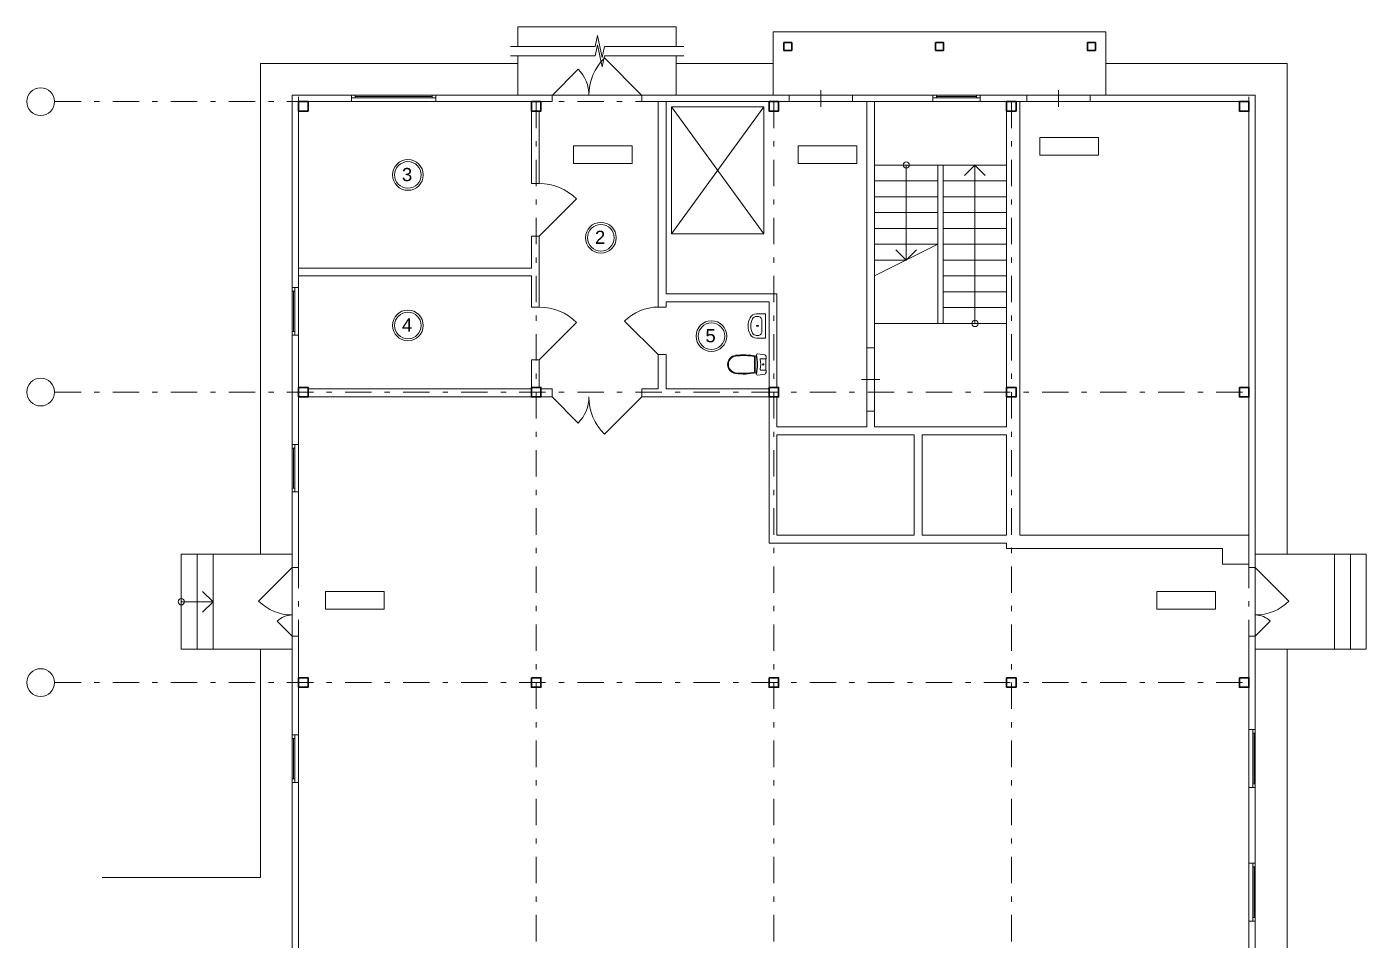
# Model space of a CAD drawing. Header units: metres. Extents: x 0 to 28.5, y 0.5 to 40.3.
# Drawn here: x 2.88 to 28.25, y 23.02 to 40.32 of the extents above; entities that cross this region are included whole.
import ezdxf
from ezdxf.enums import TextEntityAlignment as Align

# ---------------------------------------------------------------- set-up
doc = ezdxf.new("R2010")
doc.units = ezdxf.units.M
doc.header["$MEASUREMENT"] = 0
doc.linetypes.add('( Dashdot )', pattern=[1.001, 0.5, -0.25, 0.001, -0.25])
doc.styles.add('Style-Arial', font='arial.ttf')

# ---------------------------------------------------------------- blocks, each defined once
blk = doc.blocks.new('*U9')
at = {"color": 7, "linetype": 'Continuous', "lineweight": 13, "flags": 128}
for points in [[(0.025, 0.45), (0.025, 0.38), (-0.025, 0.38), (-0.025, 0.45), (0.025, 0.45)], [(0.025, -0.38), (0.025, -0.45), (-0.025, -0.45), (-0.025, -0.38), (0.025, -0.38)]]:
    blk.add_lwpolyline(points, close=True, dxfattribs=at)
at = {"color": 7, "linetype": 'Continuous', "lineweight": 0, "flags": 128}
blk.add_lwpolyline([(0, -0.38), (0, 0.38), (-0.025, 0.38), (-0.025, -0.38), (0, -0.38)], close=True, dxfattribs=at)
blk = doc.blocks.new('*U1144')
at = {"color": 7, "linetype": 'Continuous', "lineweight": 13}
for p, q in [((0.318, 0.65), (-0.318, 0.014)), ((0.318, -0.65), (0.035, -0.367))]:
    blk.add_line(p, q, dxfattribs=at)
at = {"color": 7, "linetype": 'Continuous', "lineweight": 0}
for centre, radius, start, end in [((0.318, 0.65), 0.9, 225, 270), ((0.318, -0.65), 0.4, 90, 135)]:
    blk.add_arc(centre, radius, start, end, dxfattribs=at)
blk = doc.blocks.new('*U1145')
at = {"color": 7, "linetype": 'Continuous', "lineweight": 13}
for p, q in [((-0.85, 0.354), (-0.355, -0.141)), ((0.85, 0.354), (0.143, -0.354))]:
    blk.add_line(p, q, dxfattribs=at)
at = {"color": 7, "linetype": 'Continuous', "lineweight": 0}
for centre, radius, start, end in [((-0.85, 0.354), 0.7, 315, 0), ((0.85, 0.354), 1, 180, 225)]:
    blk.add_arc(centre, radius, start, end, dxfattribs=at)
blk = doc.blocks.new('SINK10')
at = {"color": 252, "linetype": 'Continuous', "lineweight": 13}
for p, q in [((-23, 0), (-23, -16.8)), ((23, 0), (-23, 0)), ((23, 0), (23, -16.8)), ((-17.9, -12.3), (-18, -13.4)), ((-18, -13.4), (-18, -16.8)), ((-17.5, -11.2), (-17.9, -12.3)), ((-16.8, -10.1), (-17.5, -11.2)), ((-15.9, -9.2), (-16.8, -10.1)), ((-14.8, -8.3), (-15.9, -9.2)), ((-13.6, -7.7), (-14.8, -8.3)), ((-12.2, -7.2), (-13.6, -7.7)), ((-10.7, -6.9), (-12.2, -7.2)), ((-9.1, -6.8), (-10.7, -6.9)), ((-9.1, -6.8), (-9.1, -6.8)), ((9.1, -6.8), (-9.1, -6.8)), ((9.1, -6.8), (9.1, -6.8)), ((10.7, -6.9), (9.1, -6.8)), ((12.2, -7.2), (10.7, -6.9)), ((13.6, -7.7), (12.2, -7.2)), ((14.8, -8.3), (13.6, -7.7)), ((15.9, -9.2), (14.8, -8.3)), ((16.8, -10.1), (15.9, -9.2)), ((17.5, -11.2), (16.8, -10.1)), ((17.9, -12.3), (17.5, -11.2)), ((18, -13.4), (17.9, -12.3)), ((18, -13.4), (18, -16.8))]:
    blk.add_line(p, q, dxfattribs=at)
for centre, radius, start, end in [((-9.1, -16.8), 13.9, 180, 241.5254), ((-9.1, -16.8), 8.89, 180, 241.5254), ((0, 0), 28, 241.5254, 298.4746), ((0, -15.2), 1.75, 0, 360), ((9.1, -16.8), 8.89, 298.4746, 360), ((9.1, -16.8), 13.9, 298.4746, 360), ((0, 0), 33, 241.5254, 298.4746)]:
    blk.add_arc(centre, radius, start, end, dxfattribs=at)
blk = doc.blocks.new('ун2')
at = {"color": 252, "linetype": 'Continuous', "lineweight": 13}
for p, q in [((-0.131, -0.114), (-0.131, 0.006)), ((0.131, -0.114), (0.131, 0.006)), ((-0.25, -0.194), (-0.229, -0.012)), ((0, -0.266), (-0.184, -0.266)), ((0, -0.235), (-0.168, -0.235)), ((0, -0.235), (0.168, -0.235)), ((0, -0.266), (0.184, -0.266)), ((0.25, -0.194), (0.229, -0.012))]:
    blk.add_line(p, q, dxfattribs=at)
at = {"color": 252, "linetype": 'Continuous', "lineweight": 13, "extrusion": (0, 0, -1)}
blk.add_circle((0, -0.058), 0.0157, dxfattribs=at)
at = {"color": 252, "linetype": 'Continuous', "lineweight": 13}
for centre, radius, start, end in [((-0.225, 0.014), 0.0259, 262.0147, 1.5137), ((0, 1.373), 1.373, 261.6431, 278.3569), ((0.225, 0.014), 0.0258, 178.1572, 278.1058), ((-0.226, -0.192), 0.0242, 185.3126, 270.5398), ((0, -1.267), 1.076, 77.8721, 102.1279), ((1.292, -0.524), 1.518, 168.8327, 186.9654), ((-0.169, -0.152), 0.0829, 229.7034, 270.7895), ((1.29, -0.524), 1.497, 170.087, 187.0749), ((-0.115, -0.115), 0.0166, 175.2998, 270.088), ((0, -0.594), 0.477, 76.0614, 103.9386), ((0.115, -0.115), 0.0166, 269.912, 4.7002), ((0.169, -0.152), 0.0829, 269.2105, 310.2966), ((-1.29, -0.524), 1.497, 352.9251, 9.913), ((-1.292, -0.524), 1.518, 353.0346, 11.1673), ((0.226, -0.192), 0.0242, 269.4602, 354.6874), ((0, -0.679), 0.217, 187.7539, 269.9084), ((0, -0.679), 0.198, 188.5249, 269.9084), ((0, -0.679), 0.198, 270.0916, 351.4751), ((0, -0.679), 0.217, 270.0916, 352.2461)]:
    blk.add_arc(centre, radius, start, end, dxfattribs=at)
blk = doc.blocks.new('*U12')
at = {"color": 7, "linetype": 'Continuous', "lineweight": 13}
for radius in [0.291, 0.252]:
    blk.add_circle((0, 0), radius, dxfattribs=at)
at = {"color": 7, "linetype": 'Continuous', "lineweight": 13, "style": 'Style-Arial'}
blk.add_text('2', height=0.25, dxfattribs=at).set_placement((-0.113, 0.133), align=Align.TOP_LEFT)
blk = doc.blocks.new('*U13')
at = {"color": 7, "linetype": 'Continuous', "lineweight": 13}
for radius in [0.291, 0.252]:
    blk.add_circle((0, 0), radius, dxfattribs=at)
at = {"color": 7, "linetype": 'Continuous', "lineweight": 13, "style": 'Style-Arial'}
blk.add_text('3', height=0.25, dxfattribs=at).set_placement((-0.113, 0.133), align=Align.TOP_LEFT)
blk = doc.blocks.new('*U14')
at = {"color": 7, "linetype": 'Continuous', "lineweight": 13}
for radius in [0.291, 0.252]:
    blk.add_circle((0, 0), radius, dxfattribs=at)
at = {"color": 7, "linetype": 'Continuous', "lineweight": 13, "style": 'Style-Arial'}
blk.add_text('4', height=0.25, dxfattribs=at).set_placement((-0.113, 0.133), align=Align.TOP_LEFT)
blk = doc.blocks.new('*U15')
at = {"color": 7, "linetype": 'Continuous', "lineweight": 13}
for radius in [0.291, 0.252]:
    blk.add_circle((0, 0), radius, dxfattribs=at)
at = {"color": 7, "linetype": 'Continuous', "lineweight": 13, "style": 'Style-Arial'}
blk.add_text('5', height=0.25, dxfattribs=at).set_placement((-0.113, 0.133), align=Align.TOP_LEFT)

msp = doc.modelspace()

# ---------------------------------------------------------------- linework, layer by layer
at = {"color": 7, "linetype": 'Continuous', "lineweight": 13}
for p, q in [((12.178, 40.315), (15.178, 40.315)), ((12.178, 39.943), (12.178, 40.315)), ((15.178, 39.943), (15.178, 40.315)), ((12.178, 39.018), (12.178, 39.765)), ((15.178, 39.018), (15.178, 39.765)), ((7.908, 39.018), (9.028, 39.018)), ((7.908, 39.018), (7.908, 35.378)), ((8.028, 38.898), (9.028, 38.898)), ((8.028, 38.898), (8.028, 35.378)), ((9.028, 39.018), (9.028, 38.898)), ((10.628, 39.018), (10.628, 38.898)), ((10.628, 39.018), (12.828, 39.018)), ((10.628, 38.898), (12.828, 38.898)), ((12.828, 38.898), (12.828, 39.018)), ((14.528, 39.018), (17.318, 39.018)), ((14.528, 38.898), (14.528, 39.018)), ((14.528, 38.898), (17.318, 38.898)), ((14.838, 35.008), (14.838, 38.898)), ((14.988, 35.258), (14.988, 38.898)), ((17.318, 38.898), (17.318, 39.018)), ((18.518, 38.898), (18.518, 39.018)), ((18.518, 39.018), (20.038, 39.018)), ((18.518, 38.898), (20.038, 38.898)), ((18.788, 34.238), (18.788, 38.898)), ((18.938, 34.238), (18.938, 38.898)), ((20.038, 38.898), (20.038, 39.018)), ((20.938, 38.898), (20.938, 39.018)), ((20.938, 39.018), (21.818, 39.018)), ((20.938, 38.898), (21.818, 38.898)), ((21.688, 38.898), (21.688, 30.688)), ((21.818, 38.898), (21.818, 39.018)), ((23.018, 38.898), (23.018, 39.018)), ((23.018, 39.018), (26.148, 39.018)), ((23.018, 38.898), (26.028, 38.898)), ((26.028, 30.078), (26.028, 38.898)), ((26.148, 30.078), (26.148, 39.018)), ((12.438, 37.348), (12.438, 38.718)), ((12.588, 37.348), (12.588, 38.718)), ((21.438, 33.488), (21.438, 38.718)), ((18.938, 37.698), (21.438, 37.698)), ((20.138, 34.698), (20.138, 37.698)), ((20.238, 34.698), (20.238, 37.698)), ((12.438, 37.348), (12.588, 37.348)), ((12.588, 36.348), (13.295, 37.055)), ((12.438, 35.748), (12.438, 36.348)), ((12.438, 36.348), (12.588, 36.348)), ((12.588, 35.008), (12.588, 36.348)), ((8.028, 35.748), (12.438, 35.748)), ((8.028, 35.598), (12.438, 35.598)), ((12.438, 35.008), (12.438, 35.598)), ((8.028, 35.378), (7.908, 35.378)), ((12.438, 35.008), (12.588, 35.008)), ((14.838, 35.008), (14.988, 35.008)), ((14.988, 35.258), (17.088, 35.258)), ((14.988, 35.108), (16.938, 35.108)), ((14.988, 35.008), (14.988, 35.108)), ((16.938, 33.488), (16.938, 35.108)), ((17.088, 33.488), (17.088, 35.258)), ((12.588, 34.008), (13.295, 34.715)), ((14.838, 34.108), (14.202, 34.744)), ((18.938, 34.698), (21.438, 34.698)), ((8.028, 34.478), (7.908, 34.478)), ((7.908, 34.478), (7.908, 32.408)), ((8.028, 34.478), (8.028, 32.408)), ((12.438, 34.008), (12.588, 34.008)), ((12.438, 33.488), (12.438, 34.008)), ((12.588, 33.488), (12.588, 34.008)), ((14.838, 33.458), (14.838, 34.108)), ((14.838, 34.108), (14.988, 34.108)), ((14.988, 33.458), (14.988, 34.108)), ((18.938, 34.238), (18.788, 34.238)), ((8.208, 33.458), (12.438, 33.458)), ((8.208, 33.308), (12.438, 33.308)), ((12.618, 33.458), (12.828, 33.458)), ((12.618, 33.308), (12.828, 33.308)), ((12.828, 33.458), (12.828, 33.308)), ((14.528, 33.458), (14.528, 33.308)), ((14.528, 33.458), (14.838, 33.458)), ((14.528, 33.308), (16.938, 33.308)), ((14.988, 33.458), (16.938, 33.458)), ((16.938, 30.538), (16.938, 33.308)), ((17.088, 32.738), (17.088, 33.308)), ((21.438, 33.308), (21.438, 32.738)), ((18.788, 32.738), (18.788, 33.038)), ((18.938, 33.038), (18.788, 33.038)), ((18.938, 32.738), (18.938, 33.038)), ((18.788, 32.738), (17.088, 32.738)), ((21.438, 32.738), (18.938, 32.738)), ((19.688, 32.588), (17.088, 32.588)), ((17.088, 30.688), (17.088, 32.588)), ((19.688, 30.688), (19.688, 32.588)), ((19.838, 30.688), (19.838, 32.588)), ((21.438, 32.588), (19.838, 32.588)), ((21.438, 32.588), (21.438, 30.688)), ((8.028, 32.408), (7.908, 32.408)), ((8.028, 31.508), (7.908, 31.508)), ((7.908, 30.078), (7.908, 31.508)), ((8.028, 30.078), (8.028, 31.508)), ((21.438, 30.538), (16.938, 30.538)), ((19.688, 30.688), (17.088, 30.688)), ((21.438, 30.688), (19.838, 30.688)), ((21.438, 30.538), (21.438, 30.438)), ((26.028, 30.688), (21.688, 30.688)), ((5.808, 30.328), (5.808, 28.528)), ((5.808, 30.328), (6.408, 30.328)), ((25.528, 30.438), (21.438, 30.438)), ((25.528, 30.138), (25.528, 30.438)), ((28.248, 30.328), (27.648, 30.328)), ((28.248, 30.328), (28.248, 28.528)), ((8.028, 30.078), (7.908, 30.078)), ((26.028, 30.138), (25.528, 30.138)), ((26.028, 30.078), (26.148, 30.078)), ((7.908, 28.778), (7.908, 26.908)), ((8.028, 28.778), (7.908, 28.778)), ((8.028, 28.778), (8.028, 26.908)), ((26.028, 27.008), (26.028, 28.778)), ((26.028, 28.778), (26.148, 28.778)), ((26.148, 27.008), (26.148, 28.778)), ((5.808, 28.528), (6.408, 28.528)), ((28.248, 28.528), (27.648, 28.528)), ((8.028, 26.908), (7.908, 26.908)), ((26.028, 27.008), (26.148, 27.008)), ((7.908, 26.008), (7.908, 19.108)), ((8.028, 26.008), (7.908, 26.008)), ((8.028, 26.008), (8.028, 19.108)), ((26.028, 25.908), (26.148, 25.908)), ((26.028, 24.478), (26.028, 25.908)), ((26.148, 24.478), (26.148, 25.908)), ((26.028, 24.478), (26.148, 24.478)), ((26.028, 23.378), (26.148, 23.378)), ((26.028, 21.508), (26.028, 23.378)), ((26.148, 21.508), (26.148, 23.378))]:
    msp.add_line(p, q, dxfattribs=at)
at = {"color": 7, "linetype": 'Continuous', "lineweight": 0}
for p, q in [((7.308, 39.618), (12.178, 39.618)), ((7.308, 39.618), (7.308, 30.328)), ((15.178, 39.618), (17.018, 39.618)), ((23.318, 39.618), (26.748, 39.618)), ((26.748, 30.328), (26.748, 39.618)), ((17.918, 39.118), (17.918, 38.798)), ((22.418, 39.118), (22.418, 38.798)), ((9.028, 39.018), (10.628, 39.018)), ((9.028, 38.898), (10.628, 38.898)), ((12.828, 39.018), (14.528, 39.018)), ((17.318, 39.018), (18.518, 39.018)), ((21.818, 39.018), (23.018, 39.018)), ((15.088, 38.798), (16.838, 36.398)), ((15.088, 36.398), (16.838, 38.798)), ((19.538, 37.698), (19.538, 35.898)), ((20.642, 37.502), (20.838, 37.698)), ((20.838, 34.698), (20.838, 37.698)), ((21.034, 37.502), (20.838, 37.698)), ((18.938, 37.398), (20.138, 37.398)), ((20.238, 37.398), (21.438, 37.398)), ((18.938, 37.098), (20.138, 37.098)), ((20.238, 37.098), (21.438, 37.098)), ((18.938, 36.798), (20.138, 36.798)), ((20.238, 36.798), (21.438, 36.798)), ((18.938, 36.498), (20.138, 36.498)), ((20.238, 36.498), (21.438, 36.498)), ((18.938, 36.198), (20.138, 36.198)), ((18.938, 35.598), (20.138, 36.198)), ((19.342, 36.094), (19.538, 35.898)), ((19.734, 36.094), (19.538, 35.898)), ((20.238, 36.198), (21.438, 36.198)), ((18.938, 35.898), (19.538, 35.898)), ((20.238, 35.898), (21.438, 35.898)), ((20.238, 35.598), (21.438, 35.598)), ((20.238, 35.298), (21.438, 35.298)), ((20.238, 34.998), (21.438, 34.998)), ((18.688, 33.638), (19.038, 33.638)), ((6.108, 30.328), (6.108, 28.528)), ((6.408, 30.328), (6.408, 28.528)), ((27.648, 30.328), (27.648, 28.528)), ((27.948, 30.328), (27.948, 28.528)), ((7.908, 30.078), (7.908, 28.778)), ((26.148, 30.078), (26.148, 28.778)), ((5.808, 29.428), (6.408, 29.428)), ((6.212, 29.624), (6.408, 29.428)), ((6.212, 29.232), (6.408, 29.428)), ((7.308, 28.528), (7.308, 24.208)), ((26.748, 10.678), (26.748, 28.528)), ((7.308, 24.208), (4.308, 24.208))]:
    msp.add_line(p, q, dxfattribs=at)
at = {"color": 1, "linetype": '( Dashdot )', "lineweight": 0}
for p, q in [((3.408, 38.898), (26.028, 38.898)), ((8.028, 38.988), (8.028, 6.778)), ((12.528, 38.898), (12.528, 6.778)), ((17.028, 38.898), (17.028, 6.778)), ((21.528, 38.898), (21.528, 6.778)), ((26.028, 38.988), (26.028, 6.778)), ((3.408, 33.398), (26.028, 33.398)), ((3.408, 27.898), (26.028, 27.898))]:
    msp.add_line(p, q, dxfattribs=at)
at = {"color": 7, "linetype": 'Continuous', "lineweight": 0, "flags": 128}
for points in [[(15.327, 39.943), (13.825, 39.943), (13.78, 39.737), (13.689, 40.149), (13.644, 39.943), (12.041, 39.943)], [(15.327, 39.765), (13.825, 39.765), (13.78, 39.559), (13.689, 39.971), (13.644, 39.765), (12.041, 39.765)]]:
    msp.add_lwpolyline(points, dxfattribs=at)
at = {"color": 7, "linetype": 'Continuous', "lineweight": 13, "flags": 128}
for points in [[(17.018, 39.018), (17.018, 40.218), (23.318, 40.218), (23.318, 39.018)], [(7.908, 28.528), (6.408, 28.528), (6.408, 30.328), (7.908, 30.328)], [(26.148, 28.528), (27.648, 28.528), (27.648, 30.328), (26.148, 30.328)]]:
    msp.add_lwpolyline(points, dxfattribs=at)
at = {"color": 7, "linetype": 'Continuous', "lineweight": 30, "flags": 128}
for points in [[(17.218, 40.018), (17.368, 40.018), (17.368, 39.868), (17.218, 39.868), (17.218, 40.018)], [(20.093, 40.018), (20.243, 40.018), (20.243, 39.868), (20.093, 39.868), (20.093, 40.018)], [(23.118, 40.018), (22.968, 40.018), (22.968, 39.868), (23.118, 39.868), (23.118, 40.018)]]:
    msp.add_lwpolyline(points, close=True, dxfattribs=at)
at = {"lineweight": 30, "flags": 128}
for points in [[(8.028, 38.898), (8.208, 38.898), (8.208, 38.718), (8.028, 38.718), (8.028, 38.898)], [(12.438, 38.898), (12.618, 38.898), (12.618, 38.718), (12.438, 38.718), (12.438, 38.898)], [(16.938, 38.898), (17.118, 38.898), (17.118, 38.718), (16.938, 38.718), (16.938, 38.898)], [(21.438, 38.898), (21.618, 38.898), (21.618, 38.718), (21.438, 38.718), (21.438, 38.898)], [(25.848, 38.898), (26.028, 38.898), (26.028, 38.718), (25.848, 38.718), (25.848, 38.898)], [(8.028, 33.488), (8.208, 33.488), (8.208, 33.308), (8.028, 33.308), (8.028, 33.488)], [(12.438, 33.488), (12.618, 33.488), (12.618, 33.308), (12.438, 33.308), (12.438, 33.488)], [(16.938, 33.488), (17.118, 33.488), (17.118, 33.308), (16.938, 33.308), (16.938, 33.488)], [(21.438, 33.488), (21.618, 33.488), (21.618, 33.308), (21.438, 33.308), (21.438, 33.488)], [(25.848, 33.488), (26.028, 33.488), (26.028, 33.308), (25.848, 33.308), (25.848, 33.488)], [(8.028, 27.988), (8.208, 27.988), (8.208, 27.808), (8.028, 27.808), (8.028, 27.988)], [(12.438, 27.988), (12.618, 27.988), (12.618, 27.808), (12.438, 27.808), (12.438, 27.988)], [(16.938, 27.988), (17.118, 27.988), (17.118, 27.808), (16.938, 27.808), (16.938, 27.988)], [(21.438, 27.988), (21.618, 27.988), (21.618, 27.808), (21.438, 27.808), (21.438, 27.988)], [(25.848, 27.988), (26.028, 27.988), (26.028, 27.808), (25.848, 27.808), (25.848, 27.988)]]:
    msp.add_lwpolyline(points, close=True, dxfattribs=at)
at = {"color": 7, "linetype": 'Continuous', "lineweight": 13, "flags": 128}
for points in [[(9.098, 39.018), (9.028, 39.018), (9.028, 38.968), (9.098, 38.968), (9.098, 39.018)], [(10.628, 39.018), (10.558, 39.018), (10.558, 38.968), (10.628, 38.968), (10.628, 39.018)], [(15.088, 38.798), (15.088, 36.398), (16.838, 36.398), (16.838, 38.798), (15.088, 38.798)], [(13.235, 38.06), (14.346, 38.06), (14.346, 37.725), (13.235, 37.725), (13.235, 38.06)], [(17.493, 38.06), (18.603, 38.06), (18.603, 37.725), (17.493, 37.725), (17.493, 38.06)], [(22.069, 38.22), (23.179, 38.22), (23.179, 37.885), (22.069, 37.885), (22.069, 38.22)], [(8.541, 29.622), (9.651, 29.622), (9.651, 29.286), (8.541, 29.286), (8.541, 29.622)], [(24.281, 29.622), (25.391, 29.622), (25.391, 29.286), (24.281, 29.286), (24.281, 29.622)], [(26.148, 26.938), (26.148, 27.008), (26.098, 27.008), (26.098, 26.938), (26.148, 26.938)], [(26.148, 25.908), (26.148, 25.978), (26.098, 25.978), (26.098, 25.908), (26.148, 25.908)], [(26.148, 24.408), (26.148, 24.478), (26.098, 24.478), (26.098, 24.408), (26.148, 24.408)], [(26.148, 23.378), (26.148, 23.448), (26.098, 23.448), (26.098, 23.378), (26.148, 23.378)]]:
    msp.add_lwpolyline(points, close=True, dxfattribs=at)
at = {"color": 7, "linetype": 'Continuous', "lineweight": 0, "flags": 128}
for points in [[(9.098, 38.968), (10.558, 38.968), (10.558, 38.993), (9.098, 38.993), (9.098, 38.968)], [(17.318, 39.018), (18.518, 39.018), (18.518, 38.898), (17.318, 38.898), (17.318, 39.018)], [(20.038, 38.898), (20.038, 39.018), (20.938, 39.018), (20.938, 38.898), (20.038, 38.898)], [(21.818, 39.018), (23.018, 39.018), (23.018, 38.898), (21.818, 38.898), (21.818, 39.018)], [(8.028, 35.378), (7.908, 35.378), (7.908, 34.478), (8.028, 34.478), (8.028, 35.378)], [(18.788, 34.238), (18.788, 33.038), (18.938, 33.038), (18.938, 34.238), (18.788, 34.238)], [(8.028, 32.408), (7.908, 32.408), (7.908, 31.508), (8.028, 31.508), (8.028, 32.408)], [(8.028, 26.908), (7.908, 26.908), (7.908, 26.008), (8.028, 26.008), (8.028, 26.908)], [(26.028, 27.008), (26.148, 27.008), (26.148, 25.908), (26.028, 25.908), (26.028, 27.008)], [(26.098, 26.938), (26.098, 25.978), (26.123, 25.978), (26.123, 26.938), (26.098, 26.938)], [(26.028, 24.478), (26.148, 24.478), (26.148, 23.378), (26.028, 23.378), (26.028, 24.478)], [(26.098, 24.408), (26.098, 23.448), (26.123, 23.448), (26.123, 24.408), (26.098, 24.408)]]:
    msp.add_lwpolyline(points, close=True, dxfattribs=at)
at = {"color": 7, "linetype": 'Continuous', "lineweight": 13}
for centre in [(3.145, 38.898), (3.145, 33.398), (3.145, 27.898)]:
    msp.add_circle(centre, 0.263, dxfattribs=at)
at = {"color": 7, "linetype": 'Continuous', "lineweight": 0}
for centre in [(19.538, 37.698), (20.838, 34.698), (5.808, 29.428)]:
    msp.add_circle(centre, 0.0597, dxfattribs=at)
for centre, radius, start, end in [((12.588, 36.348), 1, 45, 90), ((12.588, 34.008), 1, 45, 90), ((14.838, 34.108), 0.9, 90, 135)]:
    msp.add_arc(centre, radius, start, end, dxfattribs=at)

# ---------------------------------------------------------------- block references
at = {"color": 7, "linetype": 'Continuous', "lineweight": 13, "extrusion": (0, 0, -1), "rotation": 180}
msp.add_blockref('*U1145', (-13.678, 39.371), dxfattribs=at)
at = {"color": 7, "linetype": 'Continuous', "lineweight": 13, "rotation": 90}
msp.add_blockref('*U9', (20.488, 38.993), dxfattribs=at)
at = {"color": 7, "linetype": 'Continuous', "lineweight": 13}
for name, p in [('*U13', (10.099, 37.51)), ('*U12', (13.754, 36.321)), ('*U14', (10.099, 34.66)), ('*U15', (15.847, 34.458)), ('*U1145', (13.678, 32.954)), ('*U1144', (7.59, 29.428))]:
    msp.add_blockref(name, p, dxfattribs=at)
at = {"color": 7, "linetype": 'Continuous', "lineweight": 13, "extrusion": (0, 0, -1)}
for name, p in [('*U9', (-7.933, 34.928)), ('*U9', (-7.933, 31.958)), ('*U1144', (-26.466, 29.428)), ('*U9', (-7.933, 26.458))]:
    msp.add_blockref(name, p, dxfattribs=at)
at = {"color": 252, "linetype": 'Continuous', "lineweight": 13, "xscale": 0.01, "yscale": 0.01, "zscale": 0.01, "rotation": 269.9999999999999}
msp.add_blockref('SINK10', (16.871, 34.65), dxfattribs=at)
at = {"color": 252, "linetype": 'Continuous', "lineweight": 13, "extrusion": (0, 0, -1), "xscale": 0.8056611058123733, "yscale": 0.8056611058123733, "zscale": 0.8056611058123733, "rotation": 89.99999999999999}
msp.add_blockref('ун2', (-16.875, 33.922), dxfattribs=at)

doc.saveas('drawing.dxf')
